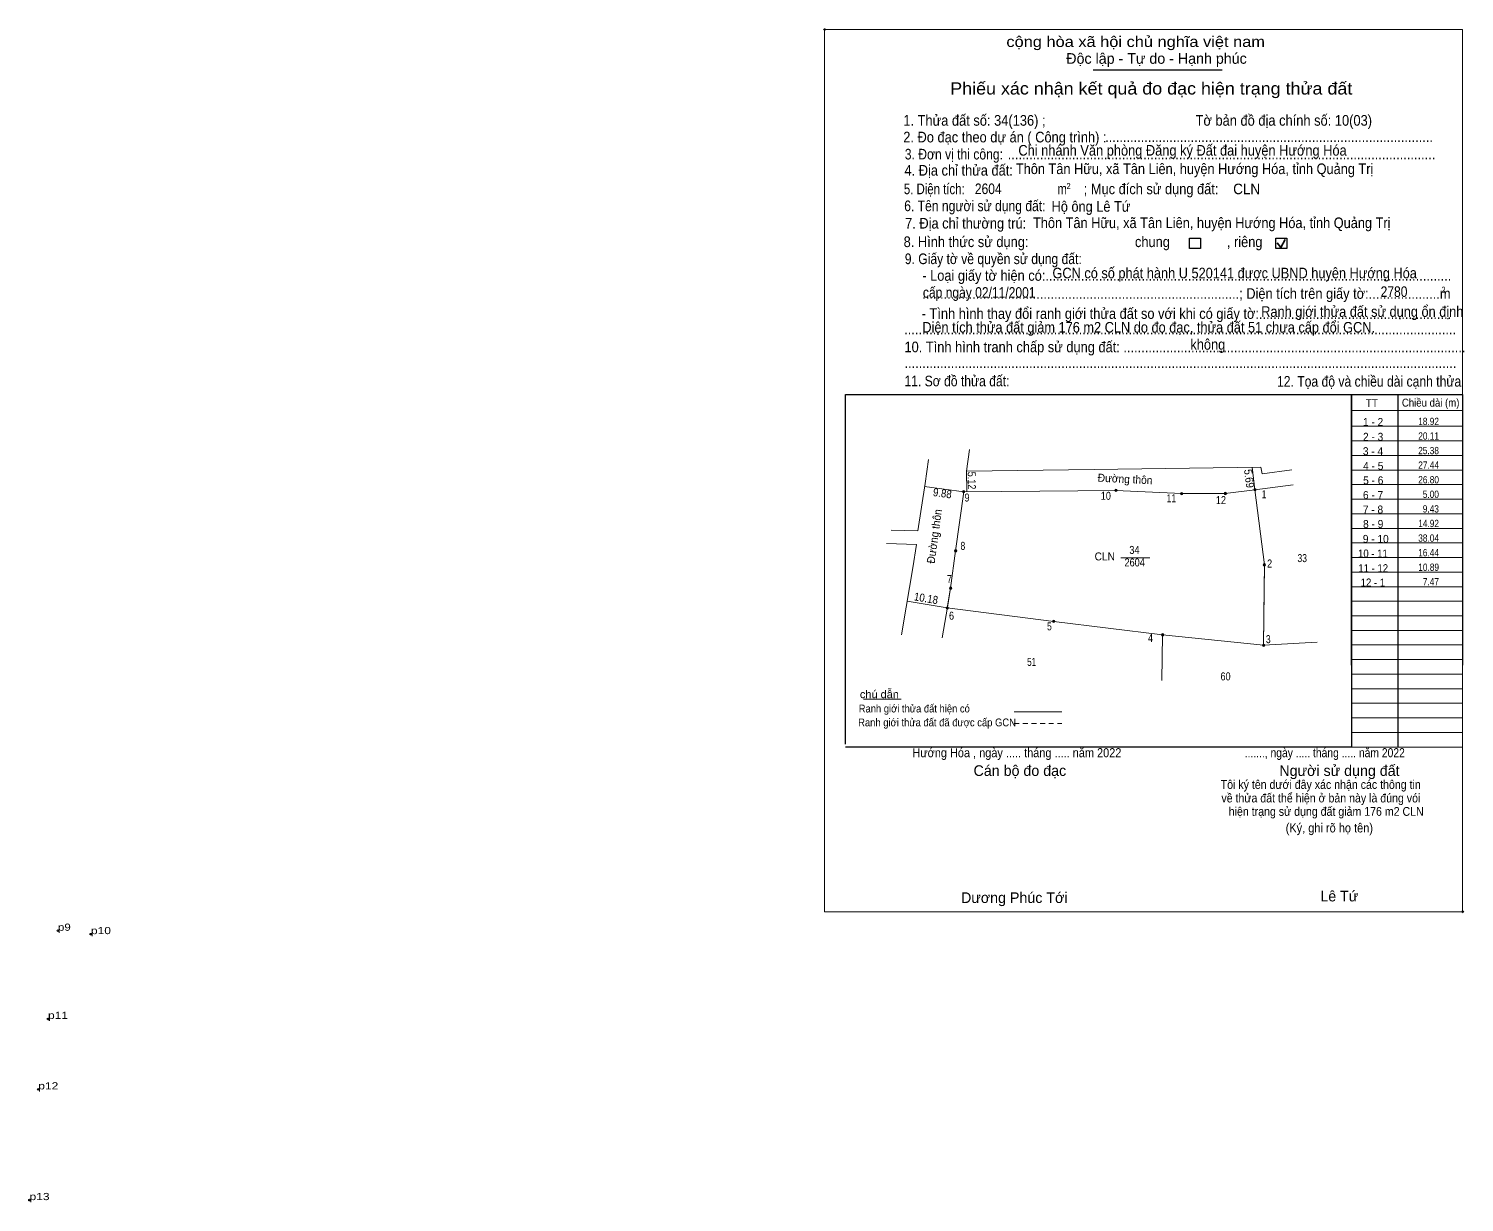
# Model space of a CAD drawing. Header units: metres. Extents: x 547316 to 552174, y 1837172 to 1841267.
# Drawn here: x 548718 to 549076.8, y 1837836.7 to 1838130.1 of the extents above; entities that cross this region are included whole.
import ezdxf
from ezdxf.enums import TextEntityAlignment as Align

# ---------------------------------------------------------------- set-up
doc = ezdxf.new("R2010")
doc.units = ezdxf.units.M
doc.header["$LTSCALE"] = 0.8
doc.header["$PDMODE"] = 32
doc.header["$PDSIZE"] = 0.4
doc.linetypes.add('SHORT_DASHED', pattern=[2.7, 1.5, -1.2])
for name, color, linetype, lineweight in [('1', 7, 'Continuous', 13), ('10', 7, 'Continuous', 13), ('17', 7, 'Continuous', 13), ('2', 7, 'Continuous', 25), ('23', 7, 'Continuous', 13), ('30', 7, 'Continuous', 13), ('36', 7, 'Continuous', 13), ('6', 7, 'Continuous', 13), ('61', 7, 'Continuous', 13), ('63', 7, 'Continuous', 13)]:
    doc.layers.add(name, color=color, linetype=linetype, lineweight=lineweight)
doc.layers.add('12', color=7, linetype='Continuous')
doc.layers.add('7', color=7, linetype='Continuous')

msp = doc.modelspace()

# ---------------------------------------------------------------- hatches: boundary and pattern name
at = {"layer": '63'}
for points in [[(548951.99, 1838014.37, 1), (548951.39, 1838014.37, 1)], [(548990.03, 1838014.68, 1), (548989.43, 1838014.68, 1)], [(549006.45, 1838013.88, 1), (549005.85, 1838013.88, 1)], [(549017.34, 1838013.92, 1), (549016.74, 1838013.92, 1)], [(549024.75, 1838014.85, 1), (549024.15, 1838014.85, 1)], [(548949.97, 1837999.59, 1), (548949.37, 1837999.59, 1)], [(549027.13, 1837996.08, 1), (549026.53, 1837996.08, 1)], [(548948.7, 1837990.25, 1), (548948.1, 1837990.25, 1)], [(548947.88, 1837985.32, 1), (548947.28, 1837985.32, 1)], [(548974.47, 1837981.94, 1), (548973.87, 1837981.94, 1)], [(549001.7, 1837978.59, 1), (549001.1, 1837978.59, 1)], [(549026.94, 1837975.97, 1), (549026.34, 1837975.97, 1)]]:
    msp.add_hatch(color=256, dxfattribs=at).paths.add_polyline_path(points)

# ---------------------------------------------------------------- linework, layer by layer
at = {"layer": '1'}
msp.add_lwpolyline([(549024.45, 1838014.85), (549026.83, 1837996.08), (549026.64, 1837975.97), (549001.4, 1837978.59), (548974.17, 1837981.94), (548947.58, 1837985.32), (548948.4, 1837990.25), (548949.67, 1837999.59), (548951.69, 1838014.37), (548989.73, 1838014.68), (549006.15, 1838013.88), (549017.04, 1838013.92)], close=True, dxfattribs=at)
msp.add_lwpolyline([(549024.45, 1838014.85), (549026.83, 1837996.08), (549026.78, 1837990.44)], dxfattribs=at)
at = {"layer": '10'}
for p, q in [((548952.39, 1838019.5), (548953.13, 1838024.94)), ((548984.29, 1838019.95), (549025.93, 1838020.53)), ((549025.93, 1838020.53), (549026.24, 1838018.82)), ((548952.39, 1838019.5), (548984.29, 1838019.95)), ((548940.24, 1838004.61), (548941.13, 1838010.53)), ((548933.51, 1838004.79), (548940.24, 1838004.61))]:
    msp.add_line(p, q, dxfattribs=at)
msp.add_lwpolyline([(548941.13, 1838010.53), (548942.01, 1838016.45), (548942.9, 1838022.38)], dxfattribs=at)
at = {"layer": '17'}
msp.add_line((548926.61, 1837962.5), (548936.02, 1837962.5), dxfattribs=at)
at = {"layer": '2'}
for p, q in [((548984.06, 1838119.79), (549016.3, 1838119.79)), ((548922.1, 1838038.63), (549048.58, 1838038.63)), ((548922.1, 1837951.25), (548922.1, 1838038.63)), ((549048.58, 1838038.63), (549048.58, 1837950.54)), ((549048.58, 1837950.54), (548922.1, 1837950.54))]:
    msp.add_line(p, q, dxfattribs=at)
at = {"layer": '2', "lineweight": 35}
for p, q in [((549029.99, 1838076.57), (549030.9, 1838075.39)), ((549030.9, 1838075.39), (549032.01, 1838077.37))]:
    msp.add_line(p, q, dxfattribs=at)
at = {"layer": '2', "lineweight": 13}
msp.add_lwpolyline([(548916.91, 1838129.9), (549076.35, 1838129.9), (549076.35, 1837909.38), (548916.91, 1837909.38)], close=True, dxfattribs=at)
at = {"layer": '2'}
for points in [[(549008.14, 1838077.71), (549010.88, 1838077.71), (549010.88, 1838075.16), (549008.14, 1838075.16)], [(549029.68, 1838077.71), (549032.42, 1838077.71), (549032.42, 1838075.16), (549029.68, 1838075.16)]]:
    msp.add_lwpolyline(points, close=True, dxfattribs=at)
for p in [(548916.91, 1838129.9), (549076.35, 1837909.38)]:
    msp.add_point(p, dxfattribs=at)
at = {"layer": '23'}
for p, q in [((549026.24, 1838018.82), (549033.65, 1838019.8)), ((548949.67, 1837999.59), (548951.69, 1838014.37)), ((548932.41, 1838001.46), (548939.92, 1838001.18)), ((548946.33, 1837977.8), (548947.61, 1837985.49))]:
    msp.add_line(p, q, dxfattribs=at)
for points in [[(548947.61, 1837985.49), (548948.4, 1837990.25), (548949.67, 1837999.59)], [(548936.15, 1837978.58), (548937.3, 1837985.54), (548938.94, 1837995.31)]]:
    msp.add_lwpolyline(points, dxfattribs=at)
at = {"layer": '30', "lineweight": 25}
for p, q in [((549048.58, 1837971.01), (549048.58, 1838038.63)), ((549060.18, 1838038.63), (549060.18, 1837950.54))]:
    msp.add_line(p, q, dxfattribs=at)
at = {"layer": '30'}
for p, q in [((549048.58, 1838034.65), (549076.35, 1838034.65)), ((549048.58, 1838030.78), (549076.35, 1838030.78)), ((549048.51, 1838027.07), (549076.28, 1838027.07)), ((549048.58, 1838023.45), (549076.35, 1838023.45)), ((549048.58, 1838019.79), (549076.35, 1838019.79)), ((549048.58, 1838016.15), (549076.35, 1838016.15)), ((549048.58, 1838012.5), (549076.35, 1838012.5)), ((549048.58, 1838008.86), (549076.35, 1838008.86)), ((549048.58, 1838005.21), (549076.35, 1838005.21)), ((549048.58, 1838001.57), (549076.35, 1838001.57)), ((549048.58, 1837997.92), (549076.35, 1837997.92)), ((549048.58, 1837994.28), (549076.35, 1837994.28)), ((549048.58, 1837990.63), (549076.35, 1837990.63)), ((549048.58, 1837986.99), (549076.35, 1837986.99)), ((549048.58, 1837983.34), (549076.35, 1837983.34)), ((549048.58, 1837979.7), (549076.35, 1837979.7)), ((549048.58, 1837976.05), (549076.35, 1837976.05)), ((549048.58, 1837972.41), (549076.35, 1837972.41)), ((549048.58, 1837968.76), (549076.35, 1837968.76)), ((549048.58, 1837965.12), (549076.35, 1837965.12)), ((549048.58, 1837965.1), (549076.35, 1837965.1)), ((549048.58, 1837961.47), (549076.35, 1837961.47)), ((549048.58, 1837957.83), (549076.35, 1837957.83)), ((549048.58, 1837954.18), (549076.35, 1837954.18)), ((549048.58, 1837950.54), (549076.35, 1837950.54))]:
    msp.add_line(p, q, dxfattribs=at)
at = {"layer": '30', "lineweight": 25}
msp.add_lwpolyline([(549048.58, 1838038.63), (549076.35, 1838038.63), (549076.35, 1837971.01)], dxfattribs=at)
at = {"layer": '36'}
for p, q in [((549024.45, 1838014.85), (549033.98, 1838016.11)), ((548939.92, 1838001.18), (548938.94, 1837995.31)), ((549026.64, 1837975.97), (549040.01, 1837976.79))]:
    msp.add_line(p, q, dxfattribs=at)
msp.add_lwpolyline([(549026.64, 1837975.97), (549001.4, 1837978.59), (548974.17, 1837981.94), (548947.58, 1837985.32)], dxfattribs=at)
at = {"layer": '6'}
msp.add_line((548964.32, 1837959.32), (548976.19, 1837959.32), dxfattribs=at)
at = {"layer": '6', "linetype": 'SHORT_DASHED'}
msp.add_line((548964.32, 1837956.42), (548976.19, 1837956.42), dxfattribs=at)
at = {"layer": '61'}
for p, q in [((548989.73, 1838014.68), (548951.69, 1838014.37)), ((549006.15, 1838013.88), (548989.73, 1838014.68)), ((549017.04, 1838013.92), (549006.15, 1838013.88)), ((549024.45, 1838014.85), (549017.04, 1838013.92)), ((549024.45, 1838014.85), (549026.83, 1837996.08)), ((549026.83, 1837996.08), (549026.78, 1837990.44)), ((549026.78, 1837990.44), (549026.64, 1837975.97))]:
    msp.add_line(p, q, dxfattribs=at)
at = {"layer": '63'}
for p, q in [((549023.74, 1838020.5), (549024.45, 1838014.85)), ((548952.46, 1838014.38), (548952.39, 1838019.5)), ((548941.9, 1838015.71), (548951.69, 1838014.37)), ((548990.91, 1837997.86), (548998.19, 1837997.86)), ((548937.54, 1837987), (548947.58, 1837985.32)), ((549001.4, 1837978.59), (549001.17, 1837967.19))]:
    msp.add_line(p, q, dxfattribs=at)
for centre in [(548951.69, 1838014.37), (548989.73, 1838014.68), (549006.15, 1838013.88), (549017.04, 1838013.92), (549024.45, 1838014.85), (548949.67, 1837999.59), (549026.83, 1837996.08), (548948.4, 1837990.25), (548947.58, 1837985.32), (548974.17, 1837981.94), (549001.4, 1837978.59), (549026.64, 1837975.97)]:
    msp.add_circle(centre, 0.3, dxfattribs=at)
at = {"layer": '7'}
for p in [(548725.32, 1837904.62), (548733.56, 1837903.77), (548722.84, 1837882.58), (548720.4, 1837864.96), (548718.22, 1837837.29)]:
    msp.add_point(p, dxfattribs=at)

# ---------------------------------------------------------------- texts
at = {"layer": '1'}
for s, width, p in [('CLN', 0.95, (548986.935, 1837997.19)), ('34', 0.85, (548994.34, 1837998.81)), ('33', 0.8, (549036.275, 1837996.77)), ('2604', 0.85, (548994.4, 1837995.69)), ('51', 0.75, (548968.66, 1837970.83)), ('60', 0.85, (549017.12, 1837967.21))]:
    msp.add_text(s, height=2, dxfattribs=dict(at, width=width)).set_placement(p, align=Align.CENTER)
at = {"layer": '10'}
for s, height, width, p in [('1 - 2', 1.989, 0.95, (549053.985, 1838030.79)), ('2 - 3', 1.989, 0.95, (549053.995, 1838027.1)), ('3 - 4', 1.989, 0.95, (549053.97, 1838023.5)), ('4 - 5', 1.989, 0.95, (549054.03, 1838019.82)), ('5 - 6', 1.989, 0.95, (549054.025, 1838016.21)), ('6 - 7', 1.989, 0.95, (549053.985, 1838012.55)), ('7 - 8', 1.989, 0.95, (549053.965, 1838008.92)), ('8 - 9', 1.989, 0.95, (549054.015, 1838005.3)), ('9 - 10', 1.989, 0.95, (549054.655, 1838001.58)), ('10 - 11', 1.989, 0.9, (549053.95, 1837997.93)), ('11 - 12', 1.989, 0.9, (549054.015, 1837994.26)), ('12 - 1', 1.99, 0.9, (549053.945, 1837990.68))]:
    msp.add_text(s, height=height, dxfattribs=dict(at, width=width)).set_placement(p, align=Align.CENTER)
at = {"layer": '12'}
for s, width, p in [('p9', 1.2, (548725.32, 1837904.62)), ('p10', 1.25, (548733.56, 1837903.77)), ('p11', 1.25, (548722.84, 1837882.58)), ('p12', 1.25, (548720.4, 1837864.96)), ('p13', 1.25, (548718.22, 1837837.29))]:
    msp.add_text(s, height=1.8, dxfattribs=dict(at, width=width)).set_placement(p)
at = {"layer": '2'}
for s, height, width, p in [('cộng hòa xã hội chủ nghĩa việt nam', 2.661, 1.15, (548962.35, 1838125.53)), ('1. Thửa đất số: 34(136) ;                                          Tờ bản đồ địa chính số: 10(03)', 2.67, 0.9, (548936.58, 1838105.85)), ('2. Đo đạc theo dự án ( Công trình) : ', 2.663, 0.9, (548936.58, 1838101.68)), ('3. Đơn vị thi công:', 2.663, 0.85, (548936.96, 1838097.41)), ('Chi nhánh Văn phòng Đăng ký Đất đai huyện Hướng Hóa', 2.661, 0.9, (548965.34, 1838098.37)), ('............................................................................................', 2.663, 0.9, (548987.02, 1838101.77)), ('4. Địa chỉ thửa đất:', 2.663, 0.9, (548936.88, 1838093.38)), ('........................................................................................................................', 2.663, 0.9, (548962.69, 1838097.41)), ('Thôn Tân Hữu, xã Tân Liên, huyện Hướng Hóa, tỉnh Quảng Trị', 2.65, 0.9, (548964.72, 1838093.76)), ('5. Diện tích:', 2.663, 0.8, (548936.73, 1838088.73)), ('2604', 2.65, 0.85, (548954.46, 1838088.76)), ('m', 2.661, 0.8, (548975.1, 1838088.73)), ('2', 1.521, 0.8, (548977.37, 1838090)), ('; Mục đích sử dụng đất:', 2.661, 0.9, (548981.68, 1838088.73)), ('CLN', 2.65, 0.95, (549019.02, 1838088.72)), ('6. Tên người sử dụng đất:', 2.663, 0.85, (548936.81, 1838084.49)), ('Hộ ông Lê Tứ', 2.65, 0.9, (548973.64, 1838084.35)), ('7. Địa chỉ thường trú:', 2.663, 0.9, (548937.04, 1838080.15)), ('Thôn Tân Hữu, xã Tân Liên, huyện Hướng Hóa, tỉnh Quảng Trị', 2.65, 0.9, (548969, 1838080.26)), ('8. Hình thức sử dụng:', 2.663, 0.9, (548936.67, 1838075.51)), ('chung                , riêng', 2.661, 0.9, (548994.48, 1838075.51)), ('9. Giấy tờ về quyền sử dụng đất:', 2.663, 0.85, (548936.96, 1838071.26)), ('GCN có số phát hành U 520141 được UBND huyện Hướng Hóa ', 2.65, 0.9, (548973.86, 1838067.7)), ('     - Loại giấy tờ hiện có:..................................................................................................................', 2.661, 0.9, (548936.88, 1838067.09)), ('cấp ngày 02/11/2001', 2.65, 0.85, (548941.48, 1838062.85)), ('     .........................................................................................; Diện tích trên giấy tờ:....................m', 2.661, 0.9, (548936.88, 1838062.58)), ('2780', 2.65, 0.85, (549055.87, 1838063.05)), ('2', 1.521, 0.8, (549071.06, 1838064.1)), ('     - Tình hình thay đổi ranh giới thửa đất so với khi có giấy tờ:......................................................', 2.661, 0.9, (548936.73, 1838057.57)), ('Ranh giới thửa đất sử dụng ổn định', 2.65, 0.9, (549026.03, 1838058.07)), ('Diện tích thửa đất giảm 176 m2 CLN do đo đạc, thửa đất 51 chưa cấp đổi GCN.', 2.65, 0.9, (548941.34, 1838054.14)), ('...........................................................................................................................................................', 2.661, 0.9, (548936.81, 1838053.71)), ('không', 2.661, 0.9, (549008.32, 1838049.86)), ('10. Tình hình tranh chấp sử dụng đất: ................................................................................................', 2.663, 0.9, (548936.88, 1838049.22)), ('...........................................................................................................................................................', 2.661, 0.9, (548936.88, 1838045.29)), ('11. Sơ đồ thửa đất:', 2.663, 0.85, (548936.88, 1838040.71)), ('12. Tọa độ và chiều dài cạnh thửa', 2.668, 0.85, (549029.98, 1838040.62)), ('Hướng Hóa , ngày ..... tháng ..... năm 2022', 2.27, 0.9, (548938.86, 1837947.99)), ('......., ngày ..... tháng ..... năm 2022', 2.27, 0.85, (549021.9, 1837947.99)), ('(Ký, ghi rõ họ tên)', 2.281, 0.9, (549032.14, 1837929.2))]:
    msp.add_text(s, height=height, dxfattribs=dict(at, width=width)).set_placement(p)
for s, height, p in [('Độc lập - Tự do - Hạnh phúc', 2.661, (548977.31, 1838121.33)), ('Cán bộ đo đạc', 2.661, (548954.14, 1837943.32)), ('Người sử dụng đất', 2.661, (549030.56, 1837943.32)), ('Dương Phúc Tới', 2.66, (548951.01, 1837911.56)), ('Lê Tứ', 2.65, (549040.82, 1837911.96))]:
    msp.add_text(s, height=height, dxfattribs=at).set_placement(p)
for s, height, width, p in [('Phiếu xác nhận kết quả đo đạc hiện trạng thửa đất', 3.041, 1.1, (548998.55, 1838113.65)), ('Tôi ký tên dưới đây xác nhận các thông tin', 2.199, 0.9, (549040.9, 1837940.08)), ('về thửa đất thể hiện ở bản này là đúng vói', 2.199, 0.9, (549040.94, 1837936.7)), ('hiện trạng sử dụng đất giảm 176 m2 CLN', 2.2, 0.9, (549042.275, 1837933.35))]:
    msp.add_text(s, height=height, dxfattribs=dict(at, width=width)).set_placement(p, align=Align.CENTER)
msp.add_text('.', height=0.7605, dxfattribs=at).set_placement((549076.32, 1837908.96), align=Align.CENTER)
at = {"layer": '30'}
for s, height, width, p in [('TT', 1.983, 0.95, (549052.15, 1838035.51)), ('Chiều dài (m)', 1.989, 0.9, (549061.19, 1838035.63))]:
    msp.add_text(s, height=height, dxfattribs=dict(at, width=width)).set_placement(p)
at = {"layer": '6'}
for s, height, width, p in [('chú dẫn', 1.949, 1.05, (548925.74, 1837962.76)), ('Ranh giới thửa đất hiện có ', 1.949, 0.9, (548925.45, 1837959.19)), ('Ranh giới thửa đất đã được cấp GCN', 1.954, 0.9, (548925.3, 1837955.72))]:
    msp.add_text(s, height=height, dxfattribs=dict(at, width=width)).set_placement(p)
at = {"layer": '63'}
for s, height, width, p in [('18.92', 1.823, 0.85, (549070.45, 1838031.03)), ('20.11', 1.823, 0.85, (549070.46, 1838027.38)), ('25.38', 1.823, 0.85, (549070.44, 1838023.74)), ('27.44', 1.823, 0.85, (549070.45, 1838020.1)), ('26.80', 1.823, 0.85, (549070.45, 1838016.45)), (' 9', 2, 0.85, (548953.14, 1838011.91)), (' 10', 2, 0.85, (548988.47, 1838012.34)), (' 11', 2, 0.8, (549004.76, 1838011.72)), (' 12', 2, 0.85, (549017.22, 1838011.27)), (' 1', 2, 0.75, (549027.29, 1838012.75)), ('5.00', 1.823, 0.85, (549070.44, 1838012.8)), ('9.43', 1.823, 0.85, (549070.43, 1838009.16)), ('14.92', 1.823, 0.85, (549070.45, 1838005.52)), ('38.04', 1.823, 0.85, (549070.45, 1838001.87)), (' 8', 2, 0.8, (548952.07, 1837999.83)), ('16.44', 1.823, 0.85, (549070.45, 1837998.22)), (' 2', 2, 0.85, (549028.76, 1837995.42)), ('10.89', 1.823, 0.85, (549070.46, 1837994.58)), (' 7', 2, 0.8, (548948.7, 1837991.51)), ('7.47', 1.823, 0.85, (549070.44, 1837990.94)), (' 6', 2, 0.85, (548949.27, 1837982.38)), (' 5', 2, 0.8, (548973.69, 1837979.72)), (' 4', 2, 0.85, (548998.99, 1837976.79)), (' 3', 2, 0.8, (549028.39, 1837976.51))]:
    msp.add_text(s, height=height, dxfattribs=dict(at, width=width)).set_placement(p, align=Align.RIGHT)
for s, rotation, width, p in [('5.12', 270.783, 0.85, (548952.7009, 1838017.1487)), ('Đường thôn', 357.211, 0.95, (548991.9613, 1838016.5554)), ('5.69', 277.162, 0.9, (549022.0241, 1838017.5297)), ('9.88', 352.206, 0.9, (548946.2194, 1838012.9912)), ('Đường thôn', 82.218, 0.95, (548945.3296, 1838003.0796)), ('10.18', 350.501, 0.9, (548942.105, 1837986.7388))]:
    msp.add_text(s, height=2, rotation=rotation, dxfattribs=dict(at, width=width)).set_placement(p, align=Align.CENTER)

doc.saveas('drawing.dxf')
